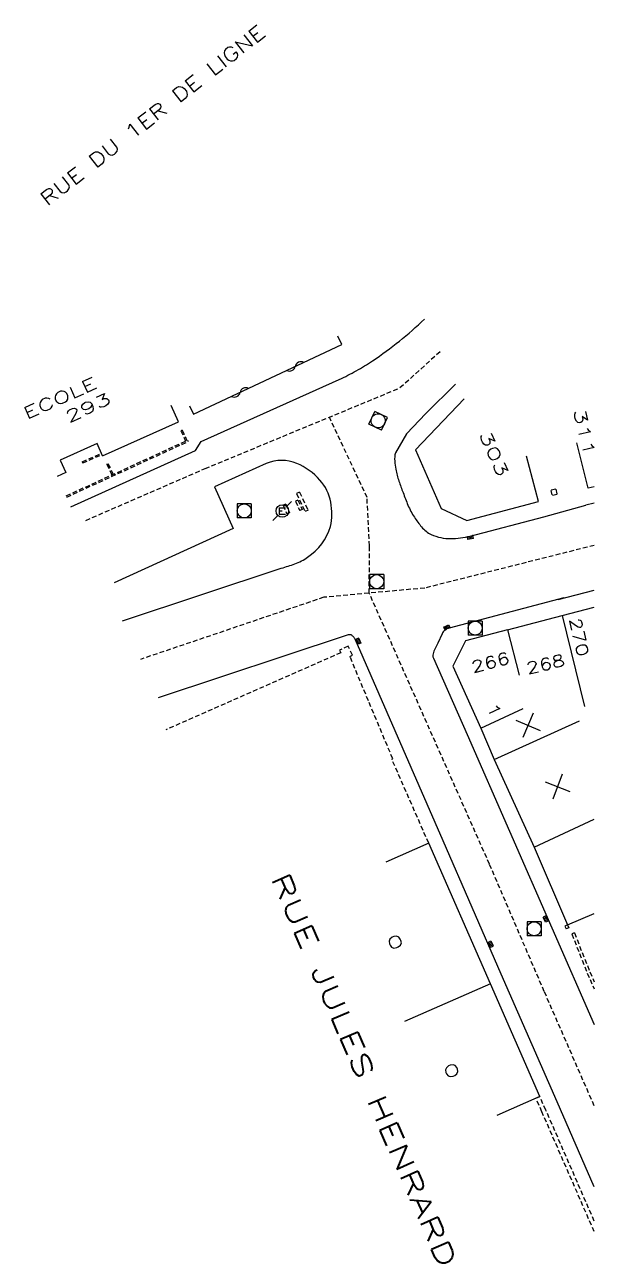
# Model space of a CAD drawing. Header units: millimetres. Extents: x 256000 to 257000, y 143000 to 144000.
# Drawn here: x 256939.3 to 257000, y 143544.1 to 143676.3 of the extents above; entities that cross this region are included whole.
import ezdxf
from ezdxf.enums import TextEntityAlignment as Align

# ---------------------------------------------------------------- set-up
doc = ezdxf.new("R2010")
doc.units = ezdxf.units.MM
doc.linetypes.add('DASHED', pattern=[0.75, 0.5, -0.25])
doc.layers.get('0').update_dxf_attribs({"linetype": 'CONTINUOUS'})
for name, color, linetype in [('W0001', 6, 'DASHED'), ('W0008', 7, 'CONTINUOUS'), ('W0100', 7, 'CONTINUOUS'), ('W0112', 1, 'DASHED'), ('W0310', 3, 'CONTINUOUS'), ('W0400', 7, 'CONTINUOUS'), ('W0420', 7, 'CONTINUOUS'), ('W0471', 7, 'CONTINUOUS'), ('W0984', 7, 'CONTINUOUS'), ('W0989', 7, 'CONTINUOUS'), ('W0991', 7, 'CONTINUOUS'), ('W1102', 7, 'CONTINUOUS')]:
    doc.layers.add(name, color=color, linetype=linetype)
doc.styles.get("Standard").update_dxf_attribs({"font": 'romans.shx', "width": 0.85})

# ---------------------------------------------------------------- blocks, each defined once
blk = doc.blocks.new('T420')
for p, q in [((0.75, 0.75), (-0.75, 0.75)), ((-0.75, 0.75), (-0.75, -0.75)), ((0.75, 0.75), (0.75, -0.75)), ((0.75, -0.75), (-0.75, -0.75))]:
    blk.add_line(p, q)
blk.add_ellipse((0, 0), major_axis=(-0.53, 0.53), ratio=1, start_param=3.926991, end_param=10.210176)
blk = doc.blocks.new('T400')
for p, q in [((-0.15, 0.3), (0.15, 0.3)), ((-0.15, -0.25), (-0.15, 0.3)), ((-0.15, 0.15), (0.15, 0.15)), ((-0.15, 0), (0.15, 0)), ((0.15, 0.3), (0.15, -0.25)), ((-0.15, -0.15), (0.15, -0.15)), ((-0.15, -0.25), (-0.15, -0.3)), ((-0.15, -0.3), (0.15, -0.3)), ((0.15, -0.3), (0.15, -0.25))]:
    blk.add_line(p, q)
blk = doc.blocks.new('T471')
for p, q in [((-0.333334, 0.333334), (-0.333334, -0.333334)), ((-0.333334, 0.333334), (0.333334, 0.333334)), ((-0.333334, 0), (0, 0)), ((0.500001, 0.500001), (1.000002, 1.000002)), ((-0.500001, -0.500001), (-1.000002, -1.000002)), ((-0.333334, -0.333334), (0.333334, -0.333334))]:
    blk.add_line(p, q)
blk.add_ellipse((0, 0), major_axis=(0.471405, 0.471405), ratio=1, start_param=5.4977871438, end_param=11.780972451)
blk = doc.blocks.new('t991o')
at = {"color": 0, "linetype": 'Continuous'}
for p, q in [((-1, 1), (1, -1)), ((-1, -1), (1, 1))]:
    blk.add_line(p, q, dxfattribs=at)
blk = doc.blocks.new('t310o')
at = {"color": 0, "linetype": 'Continuous'}
for centre, start, end in [((-0.5, 0.38), 216.8699, 323.1304), ((0.5, -0.37), 36.8699, 143.1303)]:
    blk.add_arc(centre, 0.625, start, end, dxfattribs=at)

msp = doc.modelspace()

# ---------------------------------------------------------------- linework, layer by layer
at = {"layer": 'W0001'}
for p, q in [((256983.55, 143641.38), (256979.27, 143637.52)), ((256958.48, 143628.91), (256979.27, 143637.52)), ((256975.76, 143625.83), (256971.75, 143634.4)), ((256945.76, 143623.39), (256958.48, 143628.91)), ((256976.02, 143620.68), (256975.76, 143625.83)), ((256976, 143615.62), (256976.02, 143620.68)), ((257000, 143620.72), (256981.93, 143616.17)), ((256981.93, 143616.17), (256971.14, 143615.18)), ((256971.14, 143615.18), (256951.58, 143608.55)), ((256988.83, 143586.7), (256976, 143615.62)), ((256994.67, 143573.12), (256988.83, 143586.7)), ((257000, 143560.93), (256994.67, 143573.12))]:
    msp.add_line(p, q, dxfattribs=at)
at = {"layer": 'W0008'}
for p, q in [((256982.03, 143634.79), (256985.21, 143637.91)), ((256979.97, 143632.61), (256982.03, 143634.79)), ((257000, 143625.24), (256999.12, 143625.01)), ((256994.63, 143623.78), (256999.12, 143625.01)), ((256996.14, 143614.94), (257000, 143615.96)), ((256983.31, 143610.3), (256982.9, 143609.44))]:
    msp.add_line(p, q, dxfattribs=at)
for points in [[(256944.18, 143624.83), (256957.48, 143630.86), (256958.06, 143631.79), (256972.79, 143638.43, 0.021237), (256974.62, 143639.35, 0.020867), (256976.36, 143640.42, 0.042156), (256981.89, 143644.86)], [(256979.97, 143632.61), (256978.79, 143630.61, 0.081232), (256978.72, 143629.72, 0.023379), (256978.83, 143628.85, 0.039878), (256979.16, 143627.58, 0.010844), (256979.61, 143626.35, 0.009017), (256980.13, 143625.01, 0.049971), (256980.82, 143623.72, 0.027622), (256981.58, 143622.69, 0.11049), (256982.62, 143621.88, 0.102859), (256984.69, 143621.44, 0.06625), (256986.77, 143621.72), (256994.63, 143623.78)], [(256949.67, 143612.66), (256966.62, 143618.28, 0.008322), (256968.07, 143618.75, 0.078451), (256969.43, 143619.48, 0.177202), (256971.86, 143622.73, 0.10186), (256971.9, 143625.32, 0.138444), (256970.73, 143627.69, 0.113304), (256968.27, 143629.46, 0.201096), (256965.02, 143629.45), (256959.48, 143626.96), (256961.49, 143622.53), (256948.79, 143616.74)], [(256996.74, 143615.12), (256984.53, 143611.9, 0.058519), (256984.28, 143611.8, 0.052548), (256984.05, 143611.64, 0.054928), (256983.89, 143611.48, 0.051816), (256983.77, 143611.28), (256983.31, 143610.3)], [(257000, 143552.29), (256996.04, 143561.34), (256990.07, 143574.97), (256983.9, 143589.21), (256974.48, 143610.72, 0.082445), (256974.31, 143610.98, 0.11063), (256974.06, 143611.16, 0.117313), (256973.86, 143611.19, 0.060391), (256973.66, 143611.14), (256953.48, 143604.44)], [(256982.9, 143609.44), (256982.78, 143609, 0.161634), (256982.8, 143608.83, 0.01302), (256982.87, 143608.68), (256986.45, 143600.53), (256999.99, 143569.62), (257000, 143569.59)]]:
    msp.add_lwpolyline(points, format="xyb", dxfattribs=at)
at = {"layer": 'W0100'}
for p, q in [((256980.94, 143630.9), (256986.14, 143636.37)), ((256955.65, 143633.92), (256954.87, 143635.66)), ((256947.55, 143630.26), (256955.65, 143633.92)), ((256946.96, 143631.59), (256943.04, 143629.82)), ((256947.55, 143630.26), (256946.96, 143631.59)), ((256999.36, 143626.82), (256998.16, 143631.68)), ((256943.04, 143629.82), (256943.64, 143628.5)), ((256994.07, 143625.4), (256992.79, 143630.23)), ((256943.64, 143628.5), (256942.69, 143628.07)), ((257000, 143626.98), (256999.36, 143626.82)), ((256990.75, 143611.72), (256996.59, 143613.24)), ((256996.59, 143613.24), (257000, 143614.14)), ((256990.75, 143611.72), (256986.26, 143610.52)), ((256986.26, 143610.52), (256984.91, 143607.83)), ((256982.34, 143588.94), (256977.76, 143586.94)), ((256997.15, 143580.23), (257000, 143581.45)), ((256994.19, 143561.92), (256989.61, 143559.91))]:
    msp.add_line(p, q, dxfattribs=at)
for points in [[(256980.94, 143630.9), (256983.68, 143624.66), (256986.42, 143623.37), (256994.07, 143625.4)], [(256984.91, 143607.83), (256987.89, 143601.21), (256989.32, 143597.87), (256993.58, 143588.52), (256997.15, 143580.23)], [(256994.19, 143561.92), (256988.93, 143573.93), (256982.34, 143588.94)]]:
    msp.add_lwpolyline(points, dxfattribs=at)
at = {"layer": 'W0112'}
for p, q in [((256943.68, 143626.01), (256956.61, 143631.94)), ((256943.74, 143625.88), (256956.67, 143631.8)), ((256956.05, 143633.02), (256955.91, 143632.96)), ((256955.91, 143632.96), (256956.41, 143631.85)), ((256956.05, 143633.02), (256956.54, 143631.91)), ((256956.61, 143631.94), (256956.67, 143631.8)), ((256945.38, 143629.65), (256947.43, 143630.54)), ((256945.44, 143629.52), (256947.49, 143630.41)), ((256945.38, 143629.65), (256945.44, 143629.52)), ((256948, 143629.37), (256948.13, 143629.43)), ((256948, 143629.37), (256948.55, 143628.25)), ((256948.13, 143629.43), (256948.68, 143628.31)), ((256995.91, 143626.71), (256995.37, 143626.59)), ((256995.37, 143626.59), (256995.49, 143626.03)), ((256995.91, 143626.71), (256996.03, 143626.15)), ((256967.09, 143625.13), (256966.81, 143625.01)), ((256967.09, 143625.13), (256967.48, 143624.21)), ((256968.39, 143625.56), (256968.12, 143625.44)), ((256968.12, 143625.44), (256968.58, 143624.44)), ((256968.57, 143626.41), (256968.25, 143626.26)), ((256968.25, 143626.26), (256969.15, 143624.32)), ((256968.39, 143625.56), (256968.85, 143624.56)), ((256968.57, 143626.41), (256969.47, 143624.47)), ((256996.03, 143626.15), (256995.49, 143626.03)), ((256966.81, 143625.01), (256967.21, 143624.09)), ((256967.48, 143624.21), (256967.21, 143624.09)), ((256968.85, 143624.56), (256968.58, 143624.44)), ((256969.47, 143624.47), (256969.15, 143624.32)), ((256972.97, 143609.27), (256954.3, 143601.05)), ((256972.84, 143609.54), (256972.97, 143609.27)), ((256982.34, 143588.94), (256978.41, 143597.92)), ((256997.15, 143580.23), (256996.87, 143580.11)), ((256997.15, 143580.23), (256997.28, 143579.92)), ((256996.87, 143580.11), (256997, 143579.81)), ((256997.28, 143579.92), (256997, 143579.81)), ((256997.89, 143579.37), (256997.61, 143579.26)), ((256993.78, 143561.74), (256994.19, 143561.92))]:
    msp.add_line(p, q, dxfattribs=at)
for points in [[(256978.41, 143597.92), (256978.51, 143597.95), (256975.91, 143604.14), (256973.94, 143608.86), (256974.22, 143609), (256973.76, 143609.96), (256972.84, 143609.54)], [(256997.61, 143579.26), (256999.25, 143575.09), (257000, 143573.42)], [(256997.89, 143579.37), (256999.53, 143575.21), (257000, 143574.15)], [(257000, 143547.5), (256994.42, 143560.29), (256993.78, 143561.74)], [(257000, 143548.63), (256994.84, 143560.47), (256994.19, 143561.92)]]:
    msp.add_lwpolyline(points, dxfattribs=at)
at = {"layer": 'W0310'}
msp.add_lwpolyline([(256956.84, 143635.61), (256957.26, 143634.71), (256973.06, 143642.16), (256972.64, 143643.06)], dxfattribs=at)
at = {"layer": 'W1102'}
for p, q in [((256996.59, 143613.24), (256998.98, 143603.53)), ((256990.75, 143611.72), (256992.01, 143606.88)), ((256987.89, 143601.21), (256992.42, 143603.32)), ((256989.32, 143597.87), (256998.42, 143602.01)), ((256993.58, 143588.52), (257000, 143591.51)), ((256988.93, 143573.93), (256979.77, 143569.91))]:
    msp.add_line(p, q, dxfattribs=at)

# ---------------------------------------------------------------- block references
at = {"layer": 'W0310', "rotation": 205.2417240500128}
for p in [(256968.1, 143639.82), (256962.22, 143637.05)]:
    msp.add_blockref('t310o', p, dxfattribs=at)
at = {"layer": 'W0400'}
for p, rotation in [((256986.79, 143621.56), 103.5171255948393), ((256984.25, 143611.98), 296.7956330673258), ((256974.85, 143610.5), 202.5486121067445), ((256994.81, 143580.85), 204.5799923281763), ((256988.97, 143578.18), 24.57999733713267)]:
    msp.add_blockref('T400', p, dxfattribs=dict(at, rotation=rotation))
at = {"layer": 'W0420', "rotation": 244.8202933844056}
msp.add_blockref('T420', (256976.96, 143634.02), dxfattribs=at)
at = {"layer": 'W0420'}
for p in [(256962.67, 143624.4), (256976.79, 143616.85), (256987.3, 143611.9), (256993.59, 143579.82)]:
    msp.add_blockref('T420', p, dxfattribs=at)
at = {"layer": 'W0471'}
msp.add_blockref('T471', (256966.72, 143624.39), dxfattribs=at)
at = {"layer": 'W0991'}
for p, rotation in [((256992.94, 143601.52), 292.0892409039261), ((256996.08, 143594.98), 294.0442596104372)]:
    msp.add_blockref('t991o', p, dxfattribs=dict(at, rotation=rotation))

# ---------------------------------------------------------------- texts
at = {"layer": 'W0984', "width": 1.6}
msp.add_text('ECOLE', height=1.25, rotation=24.2541, dxfattribs=at).set_placement((256943.02, 143636.45), align=Align.MIDDLE)
at = {"layer": 'W0989'}
for s, height, rotation, width, p in [('RUE DU 1ER DE LIGNE', 1.5, 38.0475, 1.3, (256952.89, 143666.61)), ('RUE JULES HENRARD', 2, 293.4203, 1.6, (256975.43, 143564.74))]:
    msp.add_text(s, height=height, rotation=rotation, dxfattribs=dict(at, width=width)).set_placement(p, align=Align.MIDDLE)
at = {"layer": 'W0991'}
for s, rotation, width, p in [('293', 24.9732, 1.6, (256946.01, 143635.42)), ('311', 283.3375, 1.6, (256998.96, 143632.77)), ('303', 293.7542, 1.6, (256989.31, 143630.49)), ('270', 282.9236, 1.3, (256998.39, 143610.94)), ('266', 14.8757, 1.3, (256988.93, 143608.23)), ('268', 13.0442, 1.3, (256994.8, 143608.05)), ('1', 294.9728, 1.6, (256989.33, 143603.12)), ('0', 293.6831, 1.6, (256978.77, 143578.39)), ('0', 293.6831, 1.6, (256984.79, 143564.67))]:
    msp.add_text(s, height=1.25, rotation=rotation, dxfattribs=dict(at, width=width)).set_placement(p, align=Align.MIDDLE)

doc.saveas('drawing.dxf')
